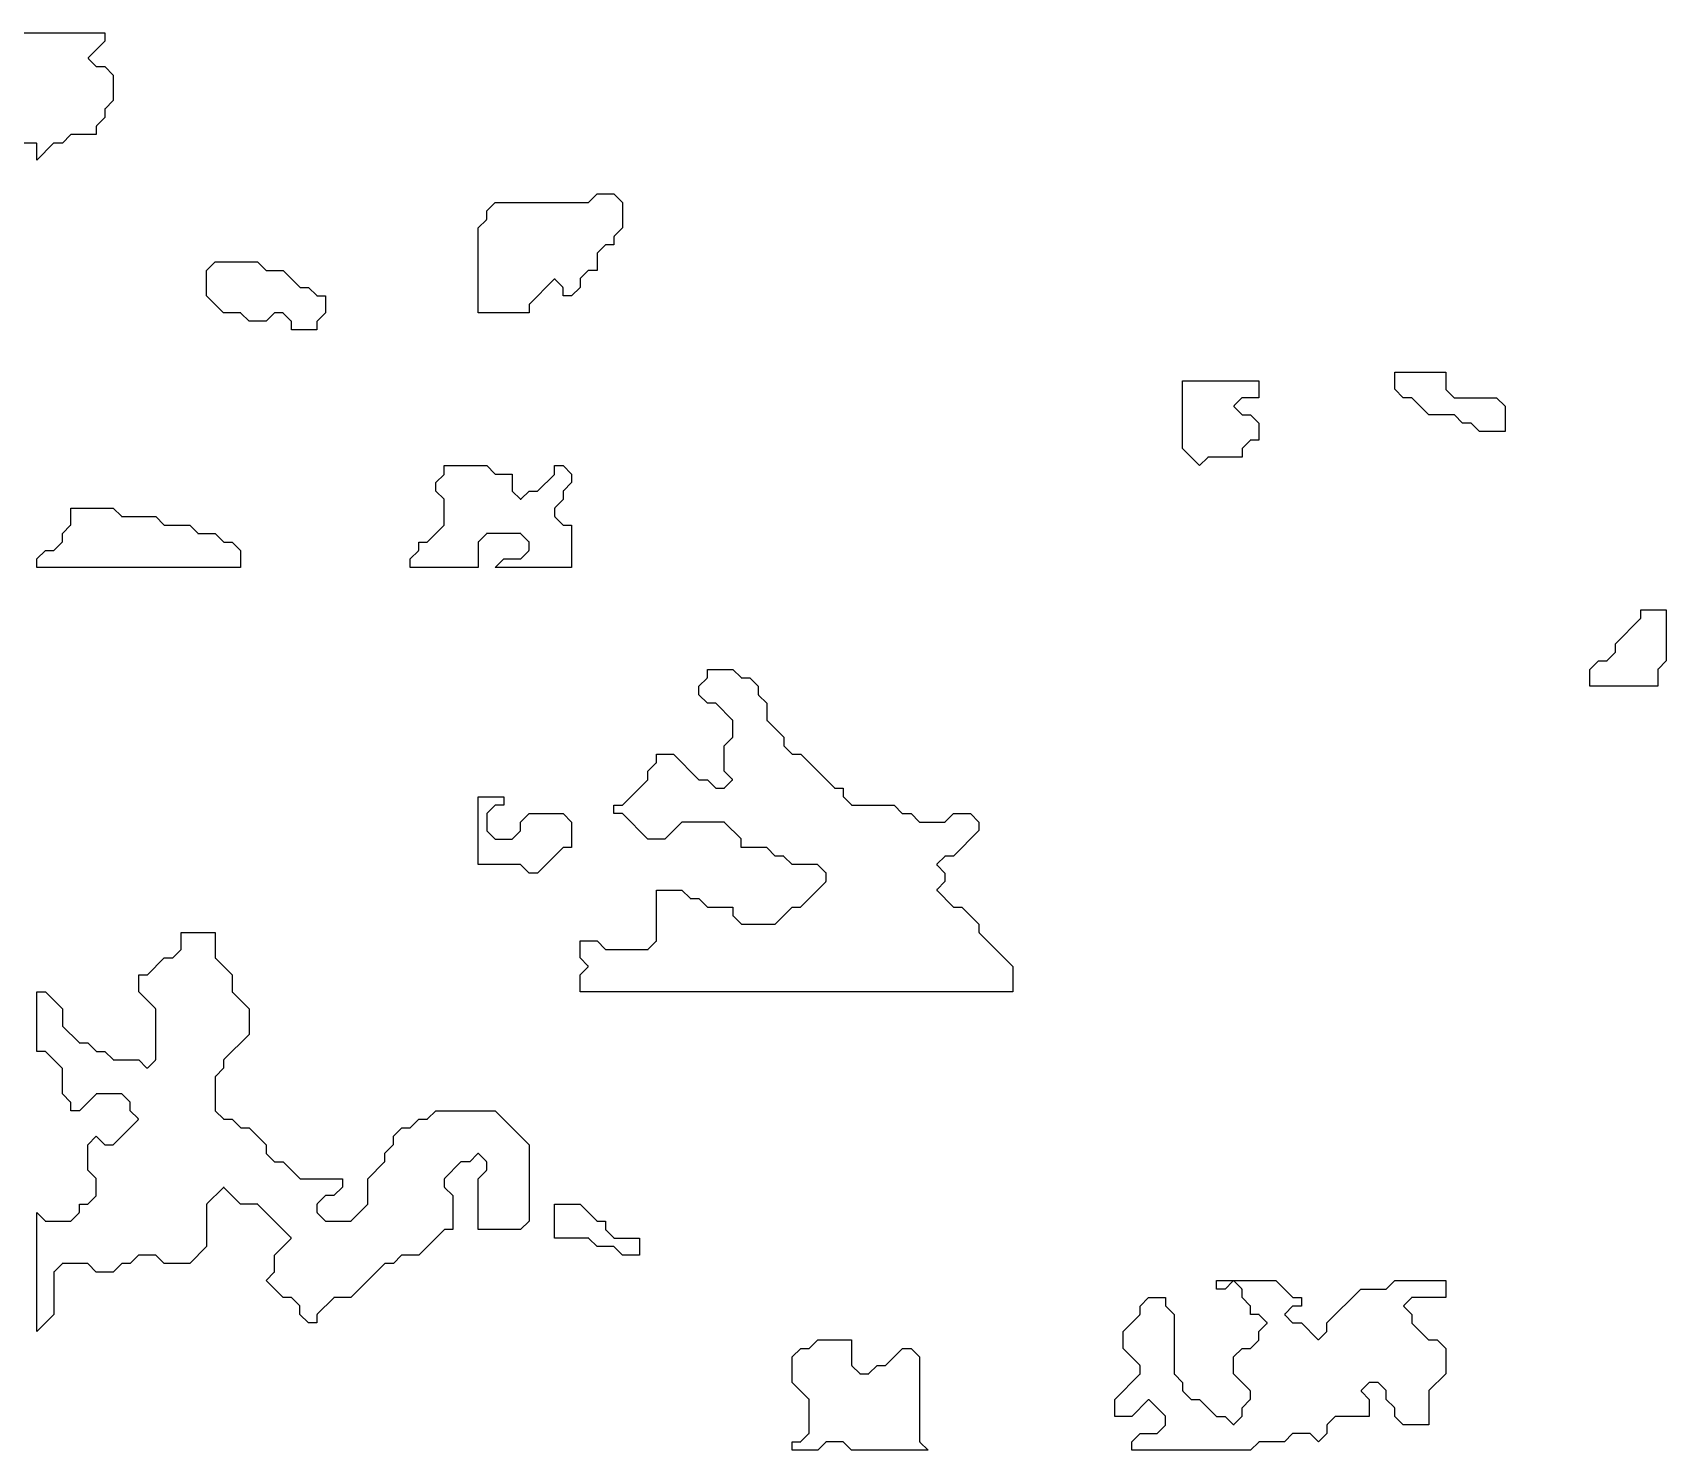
# Model space of a CAD drawing. Header units: metres. Extents: x 0 to 799, y 1 to 1100.
# Drawn here: x 207.5 to 400, y 933 to 1100 of the extents above; entities that cross this region are included whole.
import ezdxf

# ---------------------------------------------------------------- set-up
doc = ezdxf.new("R2010")
doc.units = ezdxf.units.M
doc.layers.add('forest', color=7, linetype='Continuous')

msp = doc.modelspace()

# ---------------------------------------------------------------- linework, layer by layer
at = {"layer": 'forest', "color": 190}
for points in [[(178, 1100), (216, 1100), (216, 1100), (216, 1100), (216, 1099), (216, 1099), (216, 1099), (214.07, 1097.07), (214.06, 1097.06), (214.06, 1097.06), (214.05, 1097.05), (214.05, 1097.04), (214.05, 1097.03), (214.04, 1097.02), (214.04, 1097.01), (214.04, 1097), (214.04, 1096.99), (214.04, 1096.98), (214.05, 1096.97), (214.05, 1096.96), (214.05, 1096.95), (214.06, 1096.94), (214.06, 1096.94), (214.07, 1096.93), (214.97, 1096.03), (214.98, 1096.02), (214.99, 1096.02), (214.99, 1096.01), (215, 1096.01), (215.01, 1096), (215.02, 1096), (215.03, 1096), (215.04, 1096), (216, 1096), (216, 1096), (216, 1096), (217, 1095), (217, 1095), (217, 1095), (217, 1092), (217, 1092), (217, 1092), (216.03, 1091.03), (216.02, 1091.02), (216.02, 1091.01), (216.01, 1091.01), (216.01, 1091), (216, 1090.99), (216, 1090.98), (216, 1090.97), (216, 1090.96), (216, 1090), (216, 1090), (216, 1090), (215.03, 1089.03), (215.02, 1089.02), (215.02, 1089.01), (215.01, 1089.01), (215.01, 1089), (215, 1088.99), (215, 1088.98), (215, 1088.97), (215, 1088.96), (215, 1088), (215, 1088), (215, 1088), (212.04, 1088), (212.03, 1088), (212.02, 1088), (212.01, 1088), (212, 1087.99), (211.99, 1087.99), (211.99, 1087.98), (211.98, 1087.98), (211.97, 1087.97), (211, 1087), (211, 1087), (211, 1087), (210.04, 1087), (210.03, 1087), (210.02, 1087), (210.01, 1087), (210, 1086.99), (209.99, 1086.99), (209.99, 1086.98), (209.98, 1086.98), (209.97, 1086.97), (208, 1085), (208, 1085), (208, 1085), (208, 1086.9), (208, 1086.91), (208, 1086.92), (208, 1086.93), (207.99, 1086.94), (207.99, 1086.95), (207.98, 1086.96), (207.98, 1086.96), (207.97, 1086.97), (207.96, 1086.98), (207.96, 1086.98), (207.95, 1086.99), (207.94, 1086.99), (207.93, 1087), (207.92, 1087), (207.91, 1087), (207.9, 1087), (201.04, 1087)], [(260, 1067), (260, 1067), (260, 1077), (260, 1077), (260, 1077), (260.97, 1077.97), (260.98, 1077.98), (260.98, 1077.99), (260.99, 1077.99), (260.99, 1078), (261, 1078.01), (261, 1078.02), (261, 1078.03), (261, 1078.04), (261, 1079), (261, 1079), (261, 1079), (262, 1080), (262, 1080), (262, 1080), (272.96, 1080), (272.97, 1080), (272.98, 1080), (272.99, 1080), (273, 1080.01), (273.01, 1080.01), (273.01, 1080.02), (273.02, 1080.02), (273.03, 1080.03), (274, 1081), (274, 1081), (274, 1081), (276, 1081), (276, 1081), (276, 1081), (277, 1080), (277, 1080), (277, 1080), (277, 1077), (277, 1077), (277, 1077), (276.03, 1076.03), (276.02, 1076.02), (276.02, 1076.01), (276.01, 1076.01), (276.01, 1076), (276, 1075.99), (276, 1075.98), (276, 1075.97), (276, 1075.96), (276, 1075), (276, 1075), (276, 1075), (275.04, 1075), (275.03, 1075), (275.02, 1075), (275.01, 1075), (275, 1074.99), (274.99, 1074.99), (274.99, 1074.98), (274.98, 1074.98), (274.97, 1074.97), (274.03, 1074.03), (274.02, 1074.02), (274.02, 1074.01), (274.01, 1074.01), (274.01, 1074), (274, 1073.99), (274, 1073.98), (274, 1073.97), (274, 1073.96), (274, 1072), (274, 1072), (274, 1072), (273.04, 1072), (273.03, 1072), (273.02, 1072), (273.01, 1072), (273, 1071.99), (272.99, 1071.99), (272.99, 1071.98), (272.98, 1071.98), (272.97, 1071.97), (272.03, 1071.03), (272.02, 1071.02), (272.02, 1071.01), (272.01, 1071.01), (272.01, 1071), (272, 1070.99), (272, 1070.98), (272, 1070.97), (272, 1070.96), (272, 1070), (272, 1070), (272, 1070), (271, 1069), (271, 1069), (271, 1069), (270, 1069), (270, 1069), (270, 1069), (270, 1069.96), (270, 1069.97), (270, 1069.98), (270, 1069.99), (269.99, 1070), (269.99, 1070.01), (269.98, 1070.01), (269.98, 1070.02), (269.97, 1070.03), (269.07, 1070.93), (269.06, 1070.94), (269.06, 1070.94), (269.05, 1070.95), (269.04, 1070.95), (269.03, 1070.95), (269.02, 1070.96), (269.01, 1070.96), (269, 1070.96), (268.99, 1070.96), (268.98, 1070.96), (268.97, 1070.95), (268.96, 1070.95), (268.95, 1070.95), (268.94, 1070.94), (268.94, 1070.94), (268.93, 1070.93), (266.03, 1068.03), (266.02, 1068.02), (266.02, 1068.01), (266.01, 1068.01), (266.01, 1068), (266, 1067.99), (266, 1067.98), (266, 1067.97), (266, 1067.96), (266, 1067), (266, 1067), (266, 1067), (260, 1067), (260, 1067)], [(228, 1069), (228, 1069), (228, 1072), (228, 1072), (228, 1072), (229, 1073), (229, 1073), (229, 1073), (234, 1073), (234, 1073), (234, 1073), (234.97, 1072.03), (234.98, 1072.02), (234.99, 1072.02), (234.99, 1072.01), (235, 1072.01), (235.01, 1072), (235.02, 1072), (235.03, 1072), (235.04, 1072), (237, 1072), (237, 1072), (237, 1072), (238.97, 1070.03), (238.98, 1070.02), (238.99, 1070.02), (238.99, 1070.01), (239, 1070.01), (239.01, 1070), (239.02, 1070), (239.03, 1070), (239.04, 1070), (240, 1070), (240, 1070), (240, 1070), (240.97, 1069.03), (240.98, 1069.02), (240.99, 1069.02), (240.99, 1069.01), (241, 1069.01), (241.01, 1069), (241.02, 1069), (241.03, 1069), (241.04, 1069), (242, 1069), (242, 1069), (242, 1069), (242, 1067), (242, 1067), (242, 1067), (241.03, 1066.03), (241.02, 1066.02), (241.02, 1066.01), (241.01, 1066.01), (241.01, 1066), (241, 1065.99), (241, 1065.98), (241, 1065.97), (241, 1065.96), (241, 1065), (241, 1065), (241, 1065), (238, 1065), (238, 1065), (238, 1065), (238, 1065.96), (238, 1065.97), (238, 1065.98), (238, 1065.99), (237.99, 1066), (237.99, 1066.01), (237.98, 1066.01), (237.98, 1066.02), (237.97, 1066.03), (237.03, 1066.97), (237.02, 1066.98), (237.01, 1066.98), (237.01, 1066.99), (237, 1066.99), (236.99, 1067), (236.98, 1067), (236.97, 1067), (236.96, 1067), (236.04, 1067), (236.03, 1067), (236.02, 1067), (236.01, 1067), (236, 1066.99), (235.99, 1066.99), (235.99, 1066.98), (235.98, 1066.98), (235.97, 1066.97), (235, 1066), (235, 1066), (235, 1066), (233, 1066), (233, 1066), (233, 1066), (232.03, 1066.97), (232.02, 1066.98), (232.01, 1066.98), (232.01, 1066.99), (232, 1066.99), (231.99, 1067), (231.98, 1067), (231.97, 1067), (231.96, 1067), (230, 1067), (230, 1067), (230, 1067), (228, 1069), (228, 1069)], [(343, 1059), (343, 1059), (352, 1059), (352, 1059), (352, 1059), (352, 1057), (352, 1057), (352, 1057), (350.04, 1057), (350.03, 1057), (350.02, 1057), (350.01, 1057), (350, 1056.99), (349.99, 1056.99), (349.99, 1056.98), (349.98, 1056.98), (349.97, 1056.97), (349.07, 1056.07), (349.06, 1056.06), (349.06, 1056.06), (349.05, 1056.05), (349.05, 1056.04), (349.05, 1056.03), (349.04, 1056.02), (349.04, 1056.01), (349.04, 1056), (349.04, 1055.99), (349.04, 1055.98), (349.05, 1055.97), (349.05, 1055.96), (349.05, 1055.95), (349.06, 1055.94), (349.06, 1055.94), (349.07, 1055.93), (349.97, 1055.03), (349.98, 1055.02), (349.99, 1055.02), (349.99, 1055.01), (350, 1055.01), (350.01, 1055), (350.02, 1055), (350.03, 1055), (350.04, 1055), (351, 1055), (351, 1055), (351, 1055), (352, 1054), (352, 1054), (352, 1054), (352, 1052), (352, 1052), (352, 1052), (351.04, 1052), (351.03, 1052), (351.02, 1052), (351.01, 1052), (351, 1051.99), (350.99, 1051.99), (350.99, 1051.98), (350.98, 1051.98), (350.97, 1051.97), (350.03, 1051.03), (350.02, 1051.02), (350.02, 1051.01), (350.01, 1051.01), (350.01, 1051), (350, 1050.99), (350, 1050.98), (350, 1050.97), (350, 1050.96), (350, 1050), (350, 1050), (350, 1050), (346.04, 1050), (346.03, 1050), (346.02, 1050), (346.01, 1050), (346, 1049.99), (345.99, 1049.99), (345.99, 1049.98), (345.98, 1049.98), (345.97, 1049.97), (345, 1049), (345, 1049), (345, 1049), (343, 1051), (343, 1051), (343, 1051), (343, 1059), (343, 1059)], [(368, 1060), (368, 1060), (374, 1060), (374, 1060), (374, 1060), (374, 1058.04), (374, 1058.03), (374, 1058.02), (374, 1058.01), (374.01, 1058), (374.01, 1057.99), (374.02, 1057.99), (374.02, 1057.98), (374.03, 1057.97), (374.97, 1057.03), (374.98, 1057.02), (374.99, 1057.02), (374.99, 1057.01), (375, 1057.01), (375.01, 1057), (375.02, 1057), (375.03, 1057), (375.04, 1057), (380, 1057), (380, 1057), (380, 1057), (381, 1056), (381, 1056), (381, 1056), (381, 1053), (381, 1053), (381, 1053), (378, 1053), (378, 1053), (378, 1053), (377.03, 1053.97), (377.02, 1053.98), (377.01, 1053.98), (377.01, 1053.99), (377, 1053.99), (376.99, 1054), (376.98, 1054), (376.97, 1054), (376.96, 1054), (376, 1054), (376, 1054), (376, 1054), (375.03, 1054.97), (375.02, 1054.98), (375.01, 1054.98), (375.01, 1054.99), (375, 1054.99), (374.99, 1055), (374.98, 1055), (374.97, 1055), (374.96, 1055), (372, 1055), (372, 1055), (372, 1055), (370.03, 1056.97), (370.02, 1056.98), (370.01, 1056.98), (370.01, 1056.99), (370, 1056.99), (369.99, 1057), (369.98, 1057), (369.97, 1057), (369.96, 1057), (369, 1057), (369, 1057), (369, 1057), (368, 1058), (368, 1058), (368, 1058), (368, 1060), (368, 1060)], [(252, 1037), (252, 1037), (252, 1038), (252, 1038), (252, 1038), (252.97, 1038.97), (252.98, 1038.98), (252.98, 1038.99), (252.99, 1038.99), (252.99, 1039), (253, 1039.01), (253, 1039.02), (253, 1039.03), (253, 1039.04), (253, 1040), (253, 1040), (253, 1040), (253.96, 1040), (253.97, 1040), (253.98, 1040), (253.99, 1040), (254, 1040.01), (254.01, 1040.01), (254.01, 1040.02), (254.02, 1040.02), (254.03, 1040.03), (255.97, 1041.97), (255.98, 1041.98), (255.98, 1041.99), (255.99, 1041.99), (255.99, 1042), (256, 1042.01), (256, 1042.02), (256, 1042.03), (256, 1042.04), (256, 1044.96), (256, 1044.97), (256, 1044.98), (256, 1044.99), (255.99, 1045), (255.99, 1045.01), (255.98, 1045.01), (255.98, 1045.02), (255.97, 1045.03), (255, 1046), (255, 1046), (255, 1046), (255, 1047), (255, 1047), (255, 1047), (255.97, 1047.97), (255.98, 1047.98), (255.98, 1047.99), (255.99, 1047.99), (255.99, 1048), (256, 1048.01), (256, 1048.02), (256, 1048.03), (256, 1048.04), (256, 1049), (256, 1049), (256, 1049), (261, 1049), (261, 1049), (261, 1049), (261.97, 1048.03), (261.98, 1048.02), (261.99, 1048.02), (261.99, 1048.01), (262, 1048.01), (262.01, 1048), (262.02, 1048), (262.03, 1048), (262.04, 1048), (264, 1048), (264, 1048), (264, 1048), (264, 1046.04), (264, 1046.03), (264, 1046.02), (264, 1046.01), (264.01, 1046), (264.01, 1045.99), (264.02, 1045.99), (264.02, 1045.98), (264.03, 1045.97), (264.93, 1045.07), (264.94, 1045.06), (264.94, 1045.06), (264.95, 1045.05), (264.96, 1045.05), (264.97, 1045.05), (264.98, 1045.04), (264.99, 1045.04), (265, 1045.04), (265.01, 1045.04), (265.02, 1045.04), (265.03, 1045.05), (265.04, 1045.05), (265.05, 1045.05), (265.06, 1045.06), (265.06, 1045.06), (265.07, 1045.07), (266, 1046), (266, 1046), (266, 1046), (266.96, 1046), (266.97, 1046), (266.98, 1046), (266.99, 1046), (267, 1046.01), (267.01, 1046.01), (267.01, 1046.02), (267.02, 1046.02), (267.03, 1046.03), (268.97, 1047.97), (268.98, 1047.98), (268.98, 1047.99), (268.99, 1047.99), (268.99, 1048), (269, 1048.01), (269, 1048.02), (269, 1048.03), (269, 1048.04), (269, 1049), (269, 1049), (269, 1049), (270, 1049), (270, 1049), (270, 1049), (271, 1048), (271, 1048), (271, 1048), (271, 1047), (271, 1047), (271, 1047), (270.03, 1046.03), (270.02, 1046.02), (270.02, 1046.01), (270.01, 1046.01), (270.01, 1046), (270, 1045.99), (270, 1045.98), (270, 1045.97), (270, 1045.96), (270, 1045), (270, 1045), (270, 1045), (269.03, 1044.03), (269.02, 1044.02), (269.02, 1044.01), (269.01, 1044.01), (269.01, 1044), (269, 1043.99), (269, 1043.98), (269, 1043.97), (269, 1043.96), (269, 1043.04), (269, 1043.03), (269, 1043.02), (269, 1043.01), (269.01, 1043), (269.01, 1042.99), (269.02, 1042.99), (269.02, 1042.98), (269.03, 1042.97), (269.97, 1042.03), (269.98, 1042.02), (269.99, 1042.02), (269.99, 1042.01), (270, 1042.01), (270.01, 1042), (270.02, 1042), (270.03, 1042), (270.04, 1042), (271, 1042), (271, 1042), (271, 1042), (271, 1037), (271, 1037), (271, 1037), (262, 1037), (262, 1037), (262, 1037), (263, 1038), (263, 1038), (263, 1038), (264.96, 1038), (264.97, 1038), (264.98, 1038), (264.99, 1038), (265, 1038.01), (265.01, 1038.01), (265.01, 1038.02), (265.02, 1038.02), (265.03, 1038.03), (265.97, 1038.97), (265.98, 1038.98), (265.98, 1038.99), (265.99, 1038.99), (265.99, 1039), (266, 1039.01), (266, 1039.02), (266, 1039.03), (266, 1039.04), (266, 1039.96), (266, 1039.97), (266, 1039.98), (266, 1039.99), (265.99, 1040), (265.99, 1040.01), (265.98, 1040.01), (265.98, 1040.02), (265.97, 1040.03), (265.03, 1040.97), (265.02, 1040.98), (265.01, 1040.98), (265.01, 1040.99), (265, 1040.99), (264.99, 1041), (264.98, 1041), (264.97, 1041), (264.96, 1041), (261.04, 1041), (261.03, 1041), (261.02, 1041), (261.01, 1041), (261, 1040.99), (260.99, 1040.99), (260.99, 1040.98), (260.98, 1040.98), (260.97, 1040.97), (260.03, 1040.03), (260.02, 1040.02), (260.02, 1040.01), (260.01, 1040.01), (260.01, 1040), (260, 1039.99), (260, 1039.98), (260, 1039.97), (260, 1039.96), (260, 1037), (260, 1037), (260, 1037), (252, 1037), (252, 1037)], [(208, 1037), (208, 1037), (208, 1038), (208, 1038), (208, 1038), (209, 1039), (209, 1039), (209, 1039), (209.96, 1039), (209.97, 1039), (209.98, 1039), (209.99, 1039), (210, 1039.01), (210.01, 1039.01), (210.01, 1039.02), (210.02, 1039.02), (210.03, 1039.03), (210.97, 1039.97), (210.98, 1039.98), (210.98, 1039.99), (210.99, 1039.99), (210.99, 1040), (211, 1040.01), (211, 1040.02), (211, 1040.03), (211, 1040.04), (211, 1041), (211, 1041), (211, 1041), (211.97, 1041.97), (211.98, 1041.98), (211.98, 1041.99), (211.99, 1041.99), (211.99, 1042), (212, 1042.01), (212, 1042.02), (212, 1042.03), (212, 1042.04), (212, 1044), (212, 1044), (212, 1044), (217, 1044), (217, 1044), (217, 1044), (217.97, 1043.03), (217.98, 1043.02), (217.99, 1043.02), (217.99, 1043.01), (218, 1043.01), (218.01, 1043), (218.02, 1043), (218.03, 1043), (218.04, 1043), (222, 1043), (222, 1043), (222, 1043), (222.97, 1042.03), (222.98, 1042.02), (222.99, 1042.02), (222.99, 1042.01), (223, 1042.01), (223.01, 1042), (223.02, 1042), (223.03, 1042), (223.04, 1042), (226, 1042), (226, 1042), (226, 1042), (226.97, 1041.03), (226.98, 1041.02), (226.99, 1041.02), (226.99, 1041.01), (227, 1041.01), (227.01, 1041), (227.02, 1041), (227.03, 1041), (227.04, 1041), (229, 1041), (229, 1041), (229, 1041), (229.97, 1040.03), (229.98, 1040.02), (229.99, 1040.02), (229.99, 1040.01), (230, 1040.01), (230.01, 1040), (230.02, 1040), (230.03, 1040), (230.04, 1040), (231, 1040), (231, 1040), (231, 1040), (232, 1039), (232, 1039), (232, 1039), (232, 1037), (232, 1037), (232, 1037), (208, 1037), (208, 1037)], [(391, 1023), (391, 1023), (391, 1025), (391, 1025), (391, 1025), (392, 1026), (392, 1026), (392, 1026), (392.96, 1026), (392.97, 1026), (392.98, 1026), (392.99, 1026), (393, 1026.01), (393.01, 1026.01), (393.01, 1026.02), (393.02, 1026.02), (393.03, 1026.03), (393.97, 1026.97), (393.98, 1026.98), (393.98, 1026.99), (393.99, 1026.99), (393.99, 1027), (394, 1027.01), (394, 1027.02), (394, 1027.03), (394, 1027.04), (394, 1028), (394, 1028), (394, 1028), (396.97, 1030.97), (396.98, 1030.98), (396.98, 1030.99), (396.99, 1030.99), (396.99, 1031), (397, 1031.01), (397, 1031.02), (397, 1031.03), (397, 1031.04), (397, 1032), (397, 1032), (397, 1032), (400, 1032), (400, 1032), (400, 1032), (400, 1026), (400, 1026), (400, 1026), (399.03, 1025.03), (399.02, 1025.02), (399.02, 1025.01), (399.01, 1025.01), (399.01, 1025), (399, 1024.99), (399, 1024.98), (399, 1024.97), (399, 1024.96), (399, 1023), (399, 1023), (399, 1023), (391, 1023), (391, 1023)], [(272, 987), (272, 987), (272, 989), (272, 989), (272, 989), (272.93, 989.93), (272.94, 989.94), (272.94, 989.94), (272.95, 989.95), (272.95, 989.96), (272.95, 989.97), (272.96, 989.98), (272.96, 989.99), (272.96, 990), (272.96, 990.01), (272.96, 990.02), (272.95, 990.03), (272.95, 990.04), (272.95, 990.05), (272.94, 990.06), (272.94, 990.06), (272.93, 990.07), (272, 991), (272, 991), (272, 991), (272, 993), (272, 993), (272, 993), (274, 993), (274, 993), (274, 993), (274.97, 992.03), (274.98, 992.02), (274.99, 992.02), (274.99, 992.01), (275, 992.01), (275.01, 992), (275.02, 992), (275.03, 992), (275.04, 992), (279.96, 992), (279.97, 992), (279.98, 992), (279.99, 992), (280, 992.01), (280.01, 992.01), (280.01, 992.02), (280.02, 992.02), (280.03, 992.03), (280.97, 992.97), (280.98, 992.98), (280.98, 992.99), (280.99, 992.99), (280.99, 993), (281, 993.01), (281, 993.02), (281, 993.03), (281, 993.04), (281, 999), (281, 999), (281, 999), (284, 999), (284, 999), (284, 999), (284.97, 998.03), (284.98, 998.02), (284.99, 998.02), (284.99, 998.01), (285, 998.01), (285.01, 998), (285.02, 998), (285.03, 998), (285.04, 998), (286, 998), (286, 998), (286, 998), (286.97, 997.03), (286.98, 997.02), (286.99, 997.02), (286.99, 997.01), (287, 997.01), (287.01, 997), (287.02, 997), (287.03, 997), (287.04, 997), (290, 997), (290, 997), (290, 997), (290, 996.04), (290, 996.03), (290, 996.02), (290, 996.01), (290.01, 996), (290.01, 995.99), (290.02, 995.99), (290.02, 995.98), (290.03, 995.97), (290.97, 995.03), (290.98, 995.02), (290.99, 995.02), (290.99, 995.01), (291, 995.01), (291.01, 995), (291.02, 995), (291.03, 995), (291.04, 995), (294.96, 995), (294.97, 995), (294.98, 995), (294.99, 995), (295, 995.01), (295.01, 995.01), (295.01, 995.02), (295.02, 995.02), (295.03, 995.03), (297, 997), (297, 997), (297, 997), (297.96, 997), (297.97, 997), (297.98, 997), (297.99, 997), (298, 997.01), (298.01, 997.01), (298.01, 997.02), (298.02, 997.02), (298.03, 997.03), (300.97, 999.97), (300.98, 999.98), (300.98, 999.99), (300.99, 999.99), (300.99, 1000), (301, 1000.01), (301, 1000.02), (301, 1000.03), (301, 1000.04), (301, 1000.96), (301, 1000.97), (301, 1000.98), (301, 1000.99), (300.99, 1001), (300.99, 1001.01), (300.98, 1001.01), (300.98, 1001.02), (300.97, 1001.03), (300.03, 1001.97), (300.02, 1001.98), (300.01, 1001.98), (300.01, 1001.99), (300, 1001.99), (299.99, 1002), (299.98, 1002), (299.97, 1002), (299.96, 1002), (297, 1002), (297, 1002), (297, 1002), (296.03, 1002.97), (296.02, 1002.98), (296.01, 1002.98), (296.01, 1002.99), (296, 1002.99), (295.99, 1003), (295.98, 1003), (295.97, 1003), (295.96, 1003), (295, 1003), (295, 1003), (295, 1003), (294.03, 1003.97), (294.02, 1003.98), (294.01, 1003.98), (294.01, 1003.99), (294, 1003.99), (293.99, 1004), (293.98, 1004), (293.97, 1004), (293.96, 1004), (291, 1004), (291, 1004), (291, 1004), (291, 1004.96), (291, 1004.97), (291, 1004.98), (291, 1004.99), (290.99, 1005), (290.99, 1005.01), (290.98, 1005.01), (290.98, 1005.02), (290.97, 1005.03), (289.03, 1006.97), (289.02, 1006.98), (289.01, 1006.98), (289.01, 1006.99), (289, 1006.99), (288.99, 1007), (288.98, 1007), (288.97, 1007), (288.96, 1007), (284.04, 1007), (284.03, 1007), (284.02, 1007), (284.01, 1007), (284, 1006.99), (283.99, 1006.99), (283.99, 1006.98), (283.98, 1006.98), (283.97, 1006.97), (282, 1005), (282, 1005), (282, 1005), (280, 1005), (280, 1005), (280, 1005), (277.03, 1007.97), (277.02, 1007.98), (277.01, 1007.98), (277.01, 1007.99), (277, 1007.99), (276.99, 1008), (276.98, 1008), (276.97, 1008), (276.96, 1008), (276, 1008), (276, 1008), (276, 1008), (276, 1009), (276, 1009), (276, 1009), (276.96, 1009), (276.97, 1009), (276.98, 1009), (276.99, 1009), (277, 1009.01), (277.01, 1009.01), (277.01, 1009.02), (277.02, 1009.02), (277.03, 1009.03), (279.97, 1011.97), (279.98, 1011.98), (279.98, 1011.99), (279.99, 1011.99), (279.99, 1012), (280, 1012.01), (280, 1012.02), (280, 1012.03), (280, 1012.04), (280, 1013), (280, 1013), (280, 1013), (280.97, 1013.97), (280.98, 1013.98), (280.98, 1013.99), (280.99, 1013.99), (280.99, 1014), (281, 1014.01), (281, 1014.02), (281, 1014.03), (281, 1014.04), (281, 1015), (281, 1015), (281, 1015), (283, 1015), (283, 1015), (283, 1015), (285.97, 1012.03), (285.98, 1012.02), (285.99, 1012.02), (285.99, 1012.01), (286, 1012.01), (286.01, 1012), (286.02, 1012), (286.03, 1012), (286.04, 1012), (287, 1012), (287, 1012), (287, 1012), (287.97, 1011.03), (287.98, 1011.02), (287.99, 1011.02), (287.99, 1011.01), (288, 1011.01), (288.01, 1011), (288.02, 1011), (288.03, 1011), (288.04, 1011), (288.96, 1011), (288.97, 1011), (288.98, 1011), (288.99, 1011), (289, 1011.01), (289.01, 1011.01), (289.01, 1011.02), (289.02, 1011.02), (289.03, 1011.03), (289.93, 1011.93), (289.94, 1011.94), (289.94, 1011.94), (289.95, 1011.95), (289.95, 1011.96), (289.95, 1011.97), (289.96, 1011.98), (289.96, 1011.99), (289.96, 1012), (289.96, 1012.01), (289.96, 1012.02), (289.95, 1012.03), (289.95, 1012.04), (289.95, 1012.05), (289.94, 1012.06), (289.94, 1012.06), (289.93, 1012.07), (289, 1013), (289, 1013), (289, 1013), (289, 1016), (289, 1016), (289, 1016), (289.97, 1016.97), (289.98, 1016.98), (289.98, 1016.99), (289.99, 1016.99), (289.99, 1017), (290, 1017.01), (290, 1017.02), (290, 1017.03), (290, 1017.04), (290, 1018.96), (290, 1018.97), (290, 1018.98), (290, 1018.99), (289.99, 1019), (289.99, 1019.01), (289.98, 1019.01), (289.98, 1019.02), (289.97, 1019.03), (288.03, 1020.97), (288.02, 1020.98), (288.01, 1020.98), (288.01, 1020.99), (288, 1020.99), (287.99, 1021), (287.98, 1021), (287.97, 1021), (287.96, 1021), (287, 1021), (287, 1021), (287, 1021), (286, 1022), (286, 1022), (286, 1022), (286, 1023), (286, 1023), (286, 1023), (286.97, 1023.97), (286.98, 1023.98), (286.98, 1023.99), (286.99, 1023.99), (286.99, 1024), (287, 1024.01), (287, 1024.02), (287, 1024.03), (287, 1024.04), (287, 1025), (287, 1025), (287, 1025), (290, 1025), (290, 1025), (290, 1025), (290.97, 1024.03), (290.98, 1024.02), (290.99, 1024.02), (290.99, 1024.01), (291, 1024.01), (291.01, 1024), (291.02, 1024), (291.03, 1024), (291.04, 1024), (292, 1024), (292, 1024), (292, 1024), (293, 1023), (293, 1023), (293, 1023), (293, 1022.04), (293, 1022.03), (293, 1022.02), (293, 1022.01), (293.01, 1022), (293.01, 1021.99), (293.02, 1021.99), (293.02, 1021.98), (293.03, 1021.97), (294, 1021), (294, 1021), (294, 1021), (294, 1019.04), (294, 1019.03), (294, 1019.02), (294, 1019.01), (294.01, 1019), (294.01, 1018.99), (294.02, 1018.99), (294.02, 1018.98), (294.03, 1018.97), (296, 1017), (296, 1017), (296, 1017), (296, 1016.04), (296, 1016.03), (296, 1016.02), (296, 1016.01), (296.01, 1016), (296.01, 1015.99), (296.02, 1015.99), (296.02, 1015.98), (296.03, 1015.97), (296.97, 1015.03), (296.98, 1015.02), (296.99, 1015.02), (296.99, 1015.01), (297, 1015.01), (297.01, 1015), (297.02, 1015), (297.03, 1015), (297.04, 1015), (298, 1015), (298, 1015), (298, 1015), (301.97, 1011.03), (301.98, 1011.02), (301.99, 1011.02), (301.99, 1011.01), (302, 1011.01), (302.01, 1011), (302.02, 1011), (302.03, 1011), (302.04, 1011), (303, 1011), (303, 1011), (303, 1011), (303, 1010.04), (303, 1010.03), (303, 1010.02), (303, 1010.01), (303.01, 1010), (303.01, 1009.99), (303.02, 1009.99), (303.02, 1009.98), (303.03, 1009.97), (303.97, 1009.03), (303.98, 1009.02), (303.99, 1009.02), (303.99, 1009.01), (304, 1009.01), (304.01, 1009), (304.02, 1009), (304.03, 1009), (304.04, 1009), (309, 1009), (309, 1009), (309, 1009), (309.97, 1008.03), (309.98, 1008.02), (309.99, 1008.02), (309.99, 1008.01), (310, 1008.01), (310.01, 1008), (310.02, 1008), (310.03, 1008), (310.04, 1008), (311, 1008), (311, 1008), (311, 1008), (311.97, 1007.03), (311.98, 1007.02), (311.99, 1007.02), (311.99, 1007.01), (312, 1007.01), (312.01, 1007), (312.02, 1007), (312.03, 1007), (312.04, 1007), (314.96, 1007), (314.97, 1007), (314.98, 1007), (314.99, 1007), (315, 1007.01), (315.01, 1007.01), (315.01, 1007.02), (315.02, 1007.02), (315.03, 1007.03), (316, 1008), (316, 1008), (316, 1008), (318, 1008), (318, 1008), (318, 1008), (319, 1007), (319, 1007), (319, 1007), (319, 1006), (319, 1006), (319, 1006), (316, 1003), (316, 1003), (316, 1003), (315.04, 1003), (315.03, 1003), (315.02, 1003), (315.01, 1003), (315, 1002.99), (314.99, 1002.99), (314.99, 1002.98), (314.98, 1002.98), (314.97, 1002.97), (314.07, 1002.07), (314.06, 1002.06), (314.06, 1002.06), (314.05, 1002.05), (314.05, 1002.04), (314.05, 1002.03), (314.04, 1002.02), (314.04, 1002.01), (314.04, 1002), (314.04, 1001.99), (314.04, 1001.98), (314.05, 1001.97), (314.05, 1001.96), (314.05, 1001.95), (314.06, 1001.94), (314.06, 1001.94), (314.07, 1001.93), (315, 1001), (315, 1001), (315, 1001), (315, 1000), (315, 1000), (315, 1000), (314.07, 999.07), (314.06, 999.06), (314.06, 999.06), (314.05, 999.05), (314.05, 999.04), (314.05, 999.03), (314.04, 999.02), (314.04, 999.01), (314.04, 999), (314.04, 998.99), (314.04, 998.98), (314.05, 998.97), (314.05, 998.96), (314.05, 998.95), (314.06, 998.94), (314.06, 998.94), (314.07, 998.93), (315.97, 997.03), (315.98, 997.02), (315.99, 997.02), (315.99, 997.01), (316, 997.01), (316.01, 997), (316.02, 997), (316.03, 997), (316.04, 997), (317, 997), (317, 997), (317, 997), (319, 995), (319, 995), (319, 995), (319, 994.04), (319, 994.03), (319, 994.02), (319, 994.01), (319.01, 994), (319.01, 993.99), (319.02, 993.99), (319.02, 993.98), (319.03, 993.97), (323, 990), (323, 990), (323, 990), (323, 987), (323, 987), (323, 987), (272, 987), (272, 987)], [(260, 1010), (260, 1010), (263, 1010), (263, 1010), (263, 1010), (263, 1009), (263, 1009), (263, 1009), (262.04, 1009), (262.03, 1009), (262.02, 1009), (262.01, 1009), (262, 1008.99), (261.99, 1008.99), (261.99, 1008.98), (261.98, 1008.98), (261.97, 1008.97), (261.03, 1008.03), (261.02, 1008.02), (261.02, 1008.01), (261.01, 1008.01), (261.01, 1008), (261, 1007.99), (261, 1007.98), (261, 1007.97), (261, 1007.96), (261, 1006.04), (261, 1006.03), (261, 1006.02), (261, 1006.01), (261.01, 1006), (261.01, 1005.99), (261.02, 1005.99), (261.02, 1005.98), (261.03, 1005.97), (261.97, 1005.03), (261.98, 1005.02), (261.99, 1005.02), (261.99, 1005.01), (262, 1005.01), (262.01, 1005), (262.02, 1005), (262.03, 1005), (262.04, 1005), (263.96, 1005), (263.97, 1005), (263.98, 1005), (263.99, 1005), (264, 1005.01), (264.01, 1005.01), (264.01, 1005.02), (264.02, 1005.02), (264.03, 1005.03), (264.97, 1005.97), (264.98, 1005.98), (264.98, 1005.99), (264.99, 1005.99), (264.99, 1006), (265, 1006.01), (265, 1006.02), (265, 1006.03), (265, 1006.04), (265, 1007), (265, 1007), (265, 1007), (266, 1008), (266, 1008), (266, 1008), (270, 1008), (270, 1008), (270, 1008), (271, 1007), (271, 1007), (271, 1007), (271, 1004), (271, 1004), (271, 1004), (270.04, 1004), (270.03, 1004), (270.02, 1004), (270.01, 1004), (270, 1003.99), (269.99, 1003.99), (269.99, 1003.98), (269.98, 1003.98), (269.97, 1003.97), (267, 1001), (267, 1001), (267, 1001), (266, 1001), (266, 1001), (266, 1001), (265.03, 1001.97), (265.02, 1001.98), (265.01, 1001.98), (265.01, 1001.99), (265, 1001.99), (264.99, 1002), (264.98, 1002), (264.97, 1002), (264.96, 1002), (260, 1002), (260, 1002), (260, 1002), (260, 1010), (260, 1010)], [(208, 947), (208, 947), (208, 961), (208, 961), (208, 961), (208.97, 960.03), (208.98, 960.02), (208.99, 960.02), (208.99, 960.01), (209, 960.01), (209.01, 960), (209.02, 960), (209.03, 960), (209.04, 960), (211.96, 960), (211.97, 960), (211.98, 960), (211.99, 960), (212, 960.01), (212.01, 960.01), (212.01, 960.02), (212.02, 960.02), (212.03, 960.03), (212.97, 960.97), (212.98, 960.98), (212.98, 960.99), (212.99, 960.99), (212.99, 961), (213, 961.01), (213, 961.02), (213, 961.03), (213, 961.04), (213, 962), (213, 962), (213, 962), (213.96, 962), (213.97, 962), (213.98, 962), (213.99, 962), (214, 962.01), (214.01, 962.01), (214.01, 962.02), (214.02, 962.02), (214.03, 962.03), (214.97, 962.97), (214.98, 962.98), (214.98, 962.99), (214.99, 962.99), (214.99, 963), (215, 963.01), (215, 963.02), (215, 963.03), (215, 963.04), (215, 964.96), (215, 964.97), (215, 964.98), (215, 964.99), (214.99, 965), (214.99, 965.01), (214.98, 965.01), (214.98, 965.02), (214.97, 965.03), (214, 966), (214, 966), (214, 966), (214, 969), (214, 969), (214, 969), (215, 970), (215, 970), (215, 970), (215.97, 969.03), (215.98, 969.02), (215.99, 969.02), (215.99, 969.01), (216, 969.01), (216.01, 969), (216.02, 969), (216.03, 969), (216.04, 969), (216.96, 969), (216.97, 969), (216.98, 969), (216.99, 969), (217, 969.01), (217.01, 969.01), (217.01, 969.02), (217.02, 969.02), (217.03, 969.03), (219.93, 971.93), (219.94, 971.94), (219.94, 971.94), (219.95, 971.95), (219.95, 971.96), (219.95, 971.97), (219.96, 971.98), (219.96, 971.99), (219.96, 972), (219.96, 972.01), (219.96, 972.02), (219.95, 972.03), (219.95, 972.04), (219.95, 972.05), (219.94, 972.06), (219.94, 972.06), (219.93, 972.07), (219, 973), (219, 973), (219, 973), (219, 973.96), (219, 973.97), (219, 973.98), (219, 973.99), (218.99, 974), (218.99, 974.01), (218.98, 974.01), (218.98, 974.02), (218.97, 974.03), (218.03, 974.97), (218.02, 974.98), (218.01, 974.98), (218.01, 974.99), (218, 974.99), (217.99, 975), (217.98, 975), (217.97, 975), (217.96, 975), (215.04, 975), (215.03, 975), (215.02, 975), (215.01, 975), (215, 974.99), (214.99, 974.99), (214.99, 974.98), (214.98, 974.98), (214.97, 974.97), (213, 973), (213, 973), (213, 973), (212, 973), (212, 973), (212, 973), (212, 973.96), (212, 973.97), (212, 973.98), (212, 973.99), (211.99, 974), (211.99, 974.01), (211.98, 974.01), (211.98, 974.02), (211.97, 974.03), (211, 975), (211, 975), (211, 975), (211, 977.96), (211, 977.97), (211, 977.98), (211, 977.99), (210.99, 978), (210.99, 978.01), (210.98, 978.01), (210.98, 978.02), (210.97, 978.03), (209.03, 979.97), (209.02, 979.98), (209.01, 979.98), (209.01, 979.99), (209, 979.99), (208.99, 980), (208.98, 980), (208.97, 980), (208.96, 980), (208, 980), (208, 980), (208, 980), (208, 987), (208, 987), (208, 987), (209, 987), (209, 987), (209, 987), (211, 985), (211, 985), (211, 985), (211, 983.04), (211, 983.03), (211, 983.02), (211, 983.01), (211.01, 983), (211.01, 982.99), (211.02, 982.99), (211.02, 982.98), (211.03, 982.97), (212.97, 981.03), (212.98, 981.02), (212.99, 981.02), (212.99, 981.01), (213, 981.01), (213.01, 981), (213.02, 981), (213.03, 981), (213.04, 981), (214, 981), (214, 981), (214, 981), (214.97, 980.03), (214.98, 980.02), (214.99, 980.02), (214.99, 980.01), (215, 980.01), (215.01, 980), (215.02, 980), (215.03, 980), (215.04, 980), (216, 980), (216, 980), (216, 980), (216.97, 979.03), (216.98, 979.02), (216.99, 979.02), (216.99, 979.01), (217, 979.01), (217.01, 979), (217.02, 979), (217.03, 979), (217.04, 979), (220, 979), (220, 979), (220, 979), (220.93, 978.07), (220.94, 978.06), (220.94, 978.06), (220.95, 978.05), (220.96, 978.05), (220.97, 978.05), (220.98, 978.04), (220.99, 978.04), (221, 978.04), (221.01, 978.04), (221.02, 978.04), (221.03, 978.05), (221.04, 978.05), (221.05, 978.05), (221.06, 978.06), (221.06, 978.06), (221.07, 978.07), (221.97, 978.97), (221.98, 978.98), (221.98, 978.99), (221.99, 978.99), (221.99, 979), (222, 979.01), (222, 979.02), (222, 979.03), (222, 979.04), (222, 984.96), (222, 984.97), (222, 984.98), (222, 984.99), (221.99, 985), (221.99, 985.01), (221.98, 985.01), (221.98, 985.02), (221.97, 985.03), (220, 987), (220, 987), (220, 987), (220, 989), (220, 989), (220, 989), (220.96, 989), (220.97, 989), (220.98, 989), (220.99, 989), (221, 989.01), (221.01, 989.01), (221.01, 989.02), (221.02, 989.02), (221.03, 989.03), (223, 991), (223, 991), (223, 991), (223.96, 991), (223.97, 991), (223.98, 991), (223.99, 991), (224, 991.01), (224.01, 991.01), (224.01, 991.02), (224.02, 991.02), (224.03, 991.03), (224.97, 991.97), (224.98, 991.98), (224.98, 991.99), (224.99, 991.99), (224.99, 992), (225, 992.01), (225, 992.02), (225, 992.03), (225, 992.04), (225, 994), (225, 994), (225, 994), (229, 994), (229, 994), (229, 994), (229, 991.04), (229, 991.03), (229, 991.02), (229, 991.01), (229.01, 991), (229.01, 990.99), (229.02, 990.99), (229.02, 990.98), (229.03, 990.97), (231, 989), (231, 989), (231, 989), (231, 987.04), (231, 987.03), (231, 987.02), (231, 987.01), (231.01, 987), (231.01, 986.99), (231.02, 986.99), (231.02, 986.98), (231.03, 986.97), (233, 985), (233, 985), (233, 985), (233, 982), (233, 982), (233, 982), (230.03, 979.03), (230.02, 979.02), (230.02, 979.01), (230.01, 979.01), (230.01, 979), (230, 978.99), (230, 978.98), (230, 978.97), (230, 978.96), (230, 978), (230, 978), (230, 978), (229.03, 977.03), (229.02, 977.02), (229.02, 977.01), (229.01, 977.01), (229.01, 977), (229, 976.99), (229, 976.98), (229, 976.97), (229, 976.96), (229, 973.04), (229, 973.03), (229, 973.02), (229, 973.01), (229.01, 973), (229.01, 972.99), (229.02, 972.99), (229.02, 972.98), (229.03, 972.97), (229.97, 972.03), (229.98, 972.02), (229.99, 972.02), (229.99, 972.01), (230, 972.01), (230.01, 972), (230.02, 972), (230.03, 972), (230.04, 972), (231, 972), (231, 972), (231, 972), (231.97, 971.03), (231.98, 971.02), (231.99, 971.02), (231.99, 971.01), (232, 971.01), (232.01, 971), (232.02, 971), (232.03, 971), (232.04, 971), (233, 971), (233, 971), (233, 971), (235, 969), (235, 969), (235, 969), (235, 968.04), (235, 968.03), (235, 968.02), (235, 968.01), (235.01, 968), (235.01, 967.99), (235.02, 967.99), (235.02, 967.98), (235.03, 967.97), (235.97, 967.03), (235.98, 967.02), (235.99, 967.02), (235.99, 967.01), (236, 967.01), (236.01, 967), (236.02, 967), (236.03, 967), (236.04, 967), (237, 967), (237, 967), (237, 967), (238.97, 965.03), (238.98, 965.02), (238.99, 965.02), (238.99, 965.01), (239, 965.01), (239.01, 965), (239.02, 965), (239.03, 965), (239.04, 965), (244, 965), (244, 965), (244, 965), (244, 964), (244, 964), (244, 964), (243, 963), (243, 963), (243, 963), (242.04, 963), (242.03, 963), (242.02, 963), (242.01, 963), (242, 962.99), (241.99, 962.99), (241.99, 962.98), (241.98, 962.98), (241.97, 962.97), (241.03, 962.03), (241.02, 962.02), (241.02, 962.01), (241.01, 962.01), (241.01, 962), (241, 961.99), (241, 961.98), (241, 961.97), (241, 961.96), (241, 961.04), (241, 961.03), (241, 961.02), (241, 961.01), (241.01, 961), (241.01, 960.99), (241.02, 960.99), (241.02, 960.98), (241.03, 960.97), (241.97, 960.03), (241.98, 960.02), (241.99, 960.02), (241.99, 960.01), (242, 960.01), (242.01, 960), (242.02, 960), (242.03, 960), (242.04, 960), (244.96, 960), (244.97, 960), (244.98, 960), (244.99, 960), (245, 960.01), (245.01, 960.01), (245.01, 960.02), (245.02, 960.02), (245.03, 960.03), (246.97, 961.97), (246.98, 961.98), (246.98, 961.99), (246.99, 961.99), (246.99, 962), (247, 962.01), (247, 962.02), (247, 962.03), (247, 962.04), (247, 965), (247, 965), (247, 965), (248.97, 966.97), (248.98, 966.98), (248.98, 966.99), (248.99, 966.99), (248.99, 967), (249, 967.01), (249, 967.02), (249, 967.03), (249, 967.04), (249, 968), (249, 968), (249, 968), (249.97, 968.97), (249.98, 968.98), (249.98, 968.99), (249.99, 968.99), (249.99, 969), (250, 969.01), (250, 969.02), (250, 969.03), (250, 969.04), (250, 970), (250, 970), (250, 970), (251, 971), (251, 971), (251, 971), (251.96, 971), (251.97, 971), (251.98, 971), (251.99, 971), (252, 971.01), (252.01, 971.01), (252.01, 971.02), (252.02, 971.02), (252.03, 971.03), (253, 972), (253, 972), (253, 972), (253.96, 972), (253.97, 972), (253.98, 972), (253.99, 972), (254, 972.01), (254.01, 972.01), (254.01, 972.02), (254.02, 972.02), (254.03, 972.03), (255, 973), (255, 973), (255, 973), (262, 973), (262, 973), (262, 973), (266, 969), (266, 969), (266, 969), (266, 960), (266, 960), (266, 960), (265, 959), (265, 959), (265, 959), (260, 959), (260, 959), (260, 959), (260, 965), (260, 965), (260, 965), (260.97, 965.97), (260.98, 965.98), (260.98, 965.99), (260.99, 965.99), (260.99, 966), (261, 966.01), (261, 966.02), (261, 966.03), (261, 966.04), (261, 966.96), (261, 966.97), (261, 966.98), (261, 966.99), (260.99, 967), (260.99, 967.01), (260.98, 967.01), (260.98, 967.02), (260.97, 967.03), (260.07, 967.93), (260.06, 967.94), (260.06, 967.94), (260.05, 967.95), (260.04, 967.95), (260.03, 967.95), (260.02, 967.96), (260.01, 967.96), (260, 967.96), (259.99, 967.96), (259.98, 967.96), (259.97, 967.95), (259.96, 967.95), (259.95, 967.95), (259.94, 967.94), (259.94, 967.94), (259.93, 967.93), (259, 967), (259, 967), (259, 967), (258.04, 967), (258.03, 967), (258.02, 967), (258.01, 967), (258, 966.99), (257.99, 966.99), (257.99, 966.98), (257.98, 966.98), (257.97, 966.97), (256.03, 965.03), (256.02, 965.02), (256.02, 965.01), (256.01, 965.01), (256.01, 965), (256, 964.99), (256, 964.98), (256, 964.97), (256, 964.96), (256, 964.04), (256, 964.03), (256, 964.02), (256, 964.01), (256.01, 964), (256.01, 963.99), (256.02, 963.99), (256.02, 963.98), (256.03, 963.97), (257, 963), (257, 963), (257, 963), (257, 959), (257, 959), (257, 959), (256.04, 959), (256.03, 959), (256.02, 959), (256.01, 959), (256, 958.99), (255.99, 958.99), (255.99, 958.98), (255.98, 958.98), (255.97, 958.97), (253, 956), (253, 956), (253, 956), (251.04, 956), (251.03, 956), (251.02, 956), (251.01, 956), (251, 955.99), (250.99, 955.99), (250.99, 955.98), (250.98, 955.98), (250.97, 955.97), (250, 955), (250, 955), (250, 955), (249.04, 955), (249.03, 955), (249.02, 955), (249.01, 955), (249, 954.99), (248.99, 954.99), (248.99, 954.98), (248.98, 954.98), (248.97, 954.97), (245, 951), (245, 951), (245, 951), (243.04, 951), (243.03, 951), (243.02, 951), (243.01, 951), (243, 950.99), (242.99, 950.99), (242.99, 950.98), (242.98, 950.98), (242.97, 950.97), (241.03, 949.03), (241.02, 949.02), (241.02, 949.01), (241.01, 949.01), (241.01, 949), (241, 948.99), (241, 948.98), (241, 948.97), (241, 948.96), (241, 948), (241, 948), (241, 948), (240, 948), (240, 948), (240, 948), (239, 949), (239, 949), (239, 949), (239, 949.96), (239, 949.97), (239, 949.98), (239, 949.99), (238.99, 950), (238.99, 950.01), (238.98, 950.01), (238.98, 950.02), (238.97, 950.03), (238.03, 950.97), (238.02, 950.98), (238.01, 950.98), (238.01, 950.99), (238, 950.99), (237.99, 951), (237.98, 951), (237.97, 951), (237.96, 951), (237, 951), (237, 951), (237, 951), (235, 953), (235, 953), (235, 953), (235.97, 953.97), (235.98, 953.98), (235.98, 953.99), (235.99, 953.99), (235.99, 954), (236, 954.01), (236, 954.02), (236, 954.03), (236, 954.04), (236, 956), (236, 956), (236, 956), (237.93, 957.93), (237.94, 957.94), (237.94, 957.94), (237.95, 957.95), (237.95, 957.96), (237.95, 957.97), (237.96, 957.98), (237.96, 957.99), (237.96, 958), (237.96, 958.01), (237.96, 958.02), (237.95, 958.03), (237.95, 958.04), (237.95, 958.05), (237.94, 958.06), (237.94, 958.06), (237.93, 958.07), (234.03, 961.97), (234.02, 961.98), (234.01, 961.98), (234.01, 961.99), (234, 961.99), (233.99, 962), (233.98, 962), (233.97, 962), (233.96, 962), (232, 962), (232, 962), (232, 962), (230.07, 963.93), (230.06, 963.94), (230.06, 963.94), (230.05, 963.95), (230.04, 963.95), (230.03, 963.95), (230.02, 963.96), (230.01, 963.96), (230, 963.96), (229.99, 963.96), (229.98, 963.96), (229.97, 963.95), (229.96, 963.95), (229.95, 963.95), (229.94, 963.94), (229.94, 963.94), (229.93, 963.93), (228.03, 962.03), (228.02, 962.02), (228.02, 962.01), (228.01, 962.01), (228.01, 962), (228, 961.99), (228, 961.98), (228, 961.97), (228, 961.96), (228, 957), (228, 957), (228, 957), (226, 955), (226, 955), (226, 955), (223, 955), (223, 955), (223, 955), (222.03, 955.97), (222.02, 955.98), (222.01, 955.98), (222.01, 955.99), (222, 955.99), (221.99, 956), (221.98, 956), (221.97, 956), (221.96, 956), (220.04, 956), (220.03, 956), (220.02, 956), (220.01, 956), (220, 955.99), (219.99, 955.99), (219.99, 955.98), (219.98, 955.98), (219.97, 955.97), (219, 955), (219, 955), (219, 955), (218.04, 955), (218.03, 955), (218.02, 955), (218.01, 955), (218, 954.99), (217.99, 954.99), (217.99, 954.98), (217.98, 954.98), (217.97, 954.97), (217, 954), (217, 954), (217, 954), (215, 954), (215, 954), (215, 954), (214.03, 954.97), (214.02, 954.98), (214.01, 954.98), (214.01, 954.99), (214, 954.99), (213.99, 955), (213.98, 955), (213.97, 955), (213.96, 955), (211.04, 955), (211.03, 955), (211.02, 955), (211.01, 955), (211, 954.99), (210.99, 954.99), (210.99, 954.98), (210.98, 954.98), (210.97, 954.97), (210.03, 954.03), (210.02, 954.02), (210.02, 954.01), (210.01, 954.01), (210.01, 954), (210, 953.99), (210, 953.98), (210, 953.97), (210, 953.96), (210, 949), (210, 949), (210, 949), (208, 947), (208, 947)], [(269, 962), (269, 962), (272, 962), (272, 962), (272, 962), (273.97, 960.03), (273.98, 960.02), (273.99, 960.02), (273.99, 960.01), (274, 960.01), (274.01, 960), (274.02, 960), (274.03, 960), (274.04, 960), (275, 960), (275, 960), (275, 960), (275, 959.04), (275, 959.03), (275, 959.02), (275, 959.01), (275.01, 959), (275.01, 958.99), (275.02, 958.99), (275.02, 958.98), (275.03, 958.97), (275.97, 958.03), (275.98, 958.02), (275.99, 958.02), (275.99, 958.01), (276, 958.01), (276.01, 958), (276.02, 958), (276.03, 958), (276.04, 958), (279, 958), (279, 958), (279, 958), (279, 956), (279, 956), (279, 956), (277, 956), (277, 956), (277, 956), (276.03, 956.97), (276.02, 956.98), (276.01, 956.98), (276.01, 956.99), (276, 956.99), (275.99, 957), (275.98, 957), (275.97, 957), (275.96, 957), (274, 957), (274, 957), (274, 957), (273.03, 957.97), (273.02, 957.98), (273.01, 957.98), (273.01, 957.99), (273, 957.99), (272.99, 958), (272.98, 958), (272.97, 958), (272.96, 958), (269, 958), (269, 958), (269, 958), (269, 962), (269, 962)], [(335, 937), (335, 937), (335, 939), (335, 939), (335, 939), (337.97, 941.97), (337.98, 941.98), (337.98, 941.99), (337.99, 941.99), (337.99, 942), (338, 942.01), (338, 942.02), (338, 942.03), (338, 942.04), (338, 942.96), (338, 942.97), (338, 942.98), (338, 942.99), (337.99, 943), (337.99, 943.01), (337.98, 943.01), (337.98, 943.02), (337.97, 943.03), (336, 945), (336, 945), (336, 945), (336, 947), (336, 947), (336, 947), (337.97, 948.97), (337.98, 948.98), (337.98, 948.99), (337.99, 948.99), (337.99, 949), (338, 949.01), (338, 949.02), (338, 949.03), (338, 949.04), (338, 950), (338, 950), (338, 950), (339, 951), (339, 951), (339, 951), (341, 951), (341, 951), (341, 951), (341, 950.04), (341, 950.03), (341, 950.02), (341, 950.01), (341.01, 950), (341.01, 949.99), (341.02, 949.99), (341.02, 949.98), (341.03, 949.97), (342, 949), (342, 949), (342, 949), (342, 942.04), (342, 942.03), (342, 942.02), (342, 942.01), (342.01, 942), (342.01, 941.99), (342.02, 941.99), (342.02, 941.98), (342.03, 941.97), (343, 941), (343, 941), (343, 941), (343, 940.04), (343, 940.03), (343, 940.02), (343, 940.01), (343.01, 940), (343.01, 939.99), (343.02, 939.99), (343.02, 939.98), (343.03, 939.97), (343.97, 939.03), (343.98, 939.02), (343.99, 939.02), (343.99, 939.01), (344, 939.01), (344.01, 939), (344.02, 939), (344.03, 939), (344.04, 939), (345, 939), (345, 939), (345, 939), (346.97, 937.03), (346.98, 937.02), (346.99, 937.02), (346.99, 937.01), (347, 937.01), (347.01, 937), (347.02, 937), (347.03, 937), (347.04, 937), (348, 937), (348, 937), (348, 937), (348.93, 936.07), (348.94, 936.06), (348.94, 936.06), (348.95, 936.05), (348.96, 936.05), (348.97, 936.05), (348.98, 936.04), (348.99, 936.04), (349, 936.04), (349.01, 936.04), (349.02, 936.04), (349.03, 936.05), (349.04, 936.05), (349.05, 936.05), (349.06, 936.06), (349.06, 936.06), (349.07, 936.07), (349.97, 936.97), (349.98, 936.98), (349.98, 936.99), (349.99, 936.99), (349.99, 937), (350, 937.01), (350, 937.02), (350, 937.03), (350, 937.04), (350, 938), (350, 938), (350, 938), (350.97, 938.97), (350.98, 938.98), (350.98, 938.99), (350.99, 938.99), (350.99, 939), (351, 939.01), (351, 939.02), (351, 939.03), (351, 939.04), (351, 939.96), (351, 939.97), (351, 939.98), (351, 939.99), (350.99, 940), (350.99, 940.01), (350.98, 940.01), (350.98, 940.02), (350.97, 940.03), (349, 942), (349, 942), (349, 942), (349, 944), (349, 944), (349, 944), (350, 945), (350, 945), (350, 945), (350.96, 945), (350.97, 945), (350.98, 945), (350.99, 945), (351, 945.01), (351.01, 945.01), (351.01, 945.02), (351.02, 945.02), (351.03, 945.03), (351.97, 945.97), (351.98, 945.98), (351.98, 945.99), (351.99, 945.99), (351.99, 946), (352, 946.01), (352, 946.02), (352, 946.03), (352, 946.04), (352, 947), (352, 947), (352, 947), (352.93, 947.93), (352.94, 947.94), (352.94, 947.94), (352.95, 947.95), (352.95, 947.96), (352.95, 947.97), (352.96, 947.98), (352.96, 947.99), (352.96, 948), (352.96, 948.01), (352.96, 948.02), (352.95, 948.03), (352.95, 948.04), (352.95, 948.05), (352.94, 948.06), (352.94, 948.06), (352.93, 948.07), (352.03, 948.97), (352.02, 948.98), (352.01, 948.98), (352.01, 948.99), (352, 948.99), (351.99, 949), (351.98, 949), (351.97, 949), (351.96, 949), (351, 949), (351, 949), (351, 949), (351, 949.96), (351, 949.97), (351, 949.98), (351, 949.99), (350.99, 950), (350.99, 950.01), (350.98, 950.01), (350.98, 950.02), (350.97, 950.03), (350, 951), (350, 951), (350, 951), (350, 951.96), (350, 951.97), (350, 951.98), (350, 951.99), (349.99, 952), (349.99, 952.01), (349.98, 952.01), (349.98, 952.02), (349.97, 952.03), (349.07, 952.93), (349.06, 952.94), (349.06, 952.94), (349.05, 952.95), (349.04, 952.95), (349.03, 952.95), (349.02, 952.96), (349.01, 952.96), (349, 952.96), (348.99, 952.96), (348.98, 952.96), (348.97, 952.95), (348.96, 952.95), (348.95, 952.95), (348.94, 952.94), (348.94, 952.94), (348.93, 952.93), (348, 952), (348, 952), (348, 952), (347, 952), (347, 952), (347, 952), (347, 953), (347, 953), (347, 953), (354, 953), (354, 953), (354, 953), (355.97, 951.03), (355.98, 951.02), (355.99, 951.02), (355.99, 951.01), (356, 951.01), (356.01, 951), (356.02, 951), (356.03, 951), (356.04, 951), (357, 951), (357, 951), (357, 951), (357, 950), (357, 950), (357, 950), (356.04, 950), (356.03, 950), (356.02, 950), (356.01, 950), (356, 949.99), (355.99, 949.99), (355.99, 949.98), (355.98, 949.98), (355.97, 949.97), (355.07, 949.07), (355.06, 949.06), (355.06, 949.06), (355.05, 949.05), (355.05, 949.04), (355.05, 949.03), (355.04, 949.02), (355.04, 949.01), (355.04, 949), (355.04, 948.99), (355.04, 948.98), (355.05, 948.97), (355.05, 948.96), (355.05, 948.95), (355.06, 948.94), (355.06, 948.94), (355.07, 948.93), (355.97, 948.03), (355.98, 948.02), (355.99, 948.02), (355.99, 948.01), (356, 948.01), (356.01, 948), (356.02, 948), (356.03, 948), (356.04, 948), (357, 948), (357, 948), (357, 948), (358.93, 946.07), (358.94, 946.06), (358.94, 946.06), (358.95, 946.05), (358.96, 946.05), (358.97, 946.05), (358.98, 946.04), (358.99, 946.04), (359, 946.04), (359.01, 946.04), (359.02, 946.04), (359.03, 946.05), (359.04, 946.05), (359.05, 946.05), (359.06, 946.06), (359.06, 946.06), (359.07, 946.07), (359.97, 946.97), (359.98, 946.98), (359.98, 946.99), (359.99, 946.99), (359.99, 947), (360, 947.01), (360, 947.02), (360, 947.03), (360, 947.04), (360, 948), (360, 948), (360, 948), (364, 952), (364, 952), (364, 952), (366.96, 952), (366.97, 952), (366.98, 952), (366.99, 952), (367, 952.01), (367.01, 952.01), (367.01, 952.02), (367.02, 952.02), (367.03, 952.03), (368, 953), (368, 953), (368, 953), (374, 953), (374, 953), (374, 953), (374, 951), (374, 951), (374, 951), (370.04, 951), (370.03, 951), (370.02, 951), (370.01, 951), (370, 950.99), (369.99, 950.99), (369.99, 950.98), (369.98, 950.98), (369.97, 950.97), (369.07, 950.07), (369.06, 950.06), (369.06, 950.06), (369.05, 950.05), (369.05, 950.04), (369.05, 950.03), (369.04, 950.02), (369.04, 950.01), (369.04, 950), (369.04, 949.99), (369.04, 949.98), (369.05, 949.97), (369.05, 949.96), (369.05, 949.95), (369.06, 949.94), (369.06, 949.94), (369.07, 949.93), (370, 949), (370, 949), (370, 949), (370, 948.04), (370, 948.03), (370, 948.02), (370, 948.01), (370.01, 948), (370.01, 947.99), (370.02, 947.99), (370.02, 947.98), (370.03, 947.97), (371.97, 946.03), (371.98, 946.02), (371.99, 946.02), (371.99, 946.01), (372, 946.01), (372.01, 946), (372.02, 946), (372.03, 946), (372.04, 946), (373, 946), (373, 946), (373, 946), (374, 945), (374, 945), (374, 945), (374, 942), (374, 942), (374, 942), (372.03, 940.03), (372.02, 940.02), (372.02, 940.01), (372.01, 940.01), (372.01, 940), (372, 939.99), (372, 939.98), (372, 939.97), (372, 939.96), (372, 936), (372, 936), (372, 936), (369, 936), (369, 936), (369, 936), (368, 937), (368, 937), (368, 937), (368, 937.96), (368, 937.97), (368, 937.98), (368, 937.99), (367.99, 938), (367.99, 938.01), (367.98, 938.01), (367.98, 938.02), (367.97, 938.03), (367, 939), (367, 939), (367, 939), (367, 939.96), (367, 939.97), (367, 939.98), (367, 939.99), (366.99, 940), (366.99, 940.01), (366.98, 940.01), (366.98, 940.02), (366.97, 940.03), (366.03, 940.97), (366.02, 940.98), (366.01, 940.98), (366.01, 940.99), (366, 940.99), (365.99, 941), (365.98, 941), (365.97, 941), (365.96, 941), (365.04, 941), (365.03, 941), (365.02, 941), (365.01, 941), (365, 940.99), (364.99, 940.99), (364.99, 940.98), (364.98, 940.98), (364.97, 940.97), (364.07, 940.07), (364.06, 940.06), (364.06, 940.06), (364.05, 940.05), (364.05, 940.04), (364.05, 940.03), (364.04, 940.02), (364.04, 940.01), (364.04, 940), (364.04, 939.99), (364.04, 939.98), (364.05, 939.97), (364.05, 939.96), (364.05, 939.95), (364.06, 939.94), (364.06, 939.94), (364.07, 939.93), (365, 939), (365, 939), (365, 939), (365, 937), (365, 937), (365, 937), (361.04, 937), (361.03, 937), (361.02, 937), (361.01, 937), (361, 936.99), (360.99, 936.99), (360.99, 936.98), (360.98, 936.98), (360.97, 936.97), (360.03, 936.03), (360.02, 936.02), (360.02, 936.01), (360.01, 936.01), (360.01, 936), (360, 935.99), (360, 935.98), (360, 935.97), (360, 935.96), (360, 935), (360, 935), (360, 935), (359, 934), (359, 934), (359, 934), (358.03, 934.97), (358.02, 934.98), (358.01, 934.98), (358.01, 934.99), (358, 934.99), (357.99, 935), (357.98, 935), (357.97, 935), (357.96, 935), (356.04, 935), (356.03, 935), (356.02, 935), (356.01, 935), (356, 934.99), (355.99, 934.99), (355.99, 934.98), (355.98, 934.98), (355.97, 934.97), (355, 934), (355, 934), (355, 934), (352.04, 934), (352.03, 934), (352.02, 934), (352.01, 934), (352, 933.99), (351.99, 933.99), (351.99, 933.98), (351.98, 933.98), (351.97, 933.97), (351, 933), (351, 933), (351, 933), (337, 933), (337, 933), (337, 933), (337, 934), (337, 934), (337, 934), (338, 935), (338, 935), (338, 935), (339.96, 935), (339.97, 935), (339.98, 935), (339.99, 935), (340, 935.01), (340.01, 935.01), (340.01, 935.02), (340.02, 935.02), (340.03, 935.03), (340.97, 935.97), (340.98, 935.98), (340.98, 935.99), (340.99, 935.99), (340.99, 936), (341, 936.01), (341, 936.02), (341, 936.03), (341, 936.04), (341, 936.96), (341, 936.97), (341, 936.98), (341, 936.99), (340.99, 937), (340.99, 937.01), (340.98, 937.01), (340.98, 937.02), (340.97, 937.03), (339.07, 938.93), (339.06, 938.94), (339.06, 938.94), (339.05, 938.95), (339.04, 938.95), (339.03, 938.95), (339.02, 938.96), (339.01, 938.96), (339, 938.96), (338.99, 938.96), (338.98, 938.96), (338.97, 938.95), (338.96, 938.95), (338.95, 938.95), (338.94, 938.94), (338.94, 938.94), (338.93, 938.93), (337, 937), (337, 937), (337, 937), (335, 937), (335, 937)], [(297, 933), (297, 933), (297, 934), (297, 934), (297, 934), (297.96, 934), (297.97, 934), (297.98, 934), (297.99, 934), (298, 934.01), (298.01, 934.01), (298.01, 934.02), (298.02, 934.02), (298.03, 934.03), (298.97, 934.97), (298.98, 934.98), (298.98, 934.99), (298.99, 934.99), (298.99, 935), (299, 935.01), (299, 935.02), (299, 935.03), (299, 935.04), (299, 938.96), (299, 938.97), (299, 938.98), (299, 938.99), (298.99, 939), (298.99, 939.01), (298.98, 939.01), (298.98, 939.02), (298.97, 939.03), (297, 941), (297, 941), (297, 941), (297, 944), (297, 944), (297, 944), (298, 945), (298, 945), (298, 945), (298.96, 945), (298.97, 945), (298.98, 945), (298.99, 945), (299, 945.01), (299.01, 945.01), (299.01, 945.02), (299.02, 945.02), (299.03, 945.03), (300, 946), (300, 946), (300, 946), (304, 946), (304, 946), (304, 946), (304, 943.04), (304, 943.03), (304, 943.02), (304, 943.01), (304.01, 943), (304.01, 942.99), (304.02, 942.99), (304.02, 942.98), (304.03, 942.97), (304.97, 942.03), (304.98, 942.02), (304.99, 942.02), (304.99, 942.01), (305, 942.01), (305.01, 942), (305.02, 942), (305.03, 942), (305.04, 942), (305.96, 942), (305.97, 942), (305.98, 942), (305.99, 942), (306, 942.01), (306.01, 942.01), (306.01, 942.02), (306.02, 942.02), (306.03, 942.03), (307, 943), (307, 943), (307, 943), (307.96, 943), (307.97, 943), (307.98, 943), (307.99, 943), (308, 943.01), (308.01, 943.01), (308.01, 943.02), (308.02, 943.02), (308.03, 943.03), (310, 945), (310, 945), (310, 945), (311, 945), (311, 945), (311, 945), (312, 944), (312, 944), (312, 944), (312, 934.04), (312, 934.03), (312, 934.02), (312, 934.01), (312.01, 934), (312.01, 933.99), (312.02, 933.99), (312.02, 933.98), (312.03, 933.97), (313, 933), (313, 933), (313, 933), (304, 933), (304, 933), (304, 933), (303.03, 933.97), (303.02, 933.98), (303.01, 933.98), (303.01, 933.99), (303, 933.99), (302.99, 934), (302.98, 934), (302.97, 934), (302.96, 934), (301.04, 934), (301.03, 934), (301.02, 934), (301.01, 934), (301, 933.99), (300.99, 933.99), (300.99, 933.98), (300.98, 933.98), (300.97, 933.97), (300, 933), (300, 933), (300, 933), (297, 933), (297, 933)]]:
    msp.add_lwpolyline(points, dxfattribs=at)

doc.saveas('drawing.dxf')
